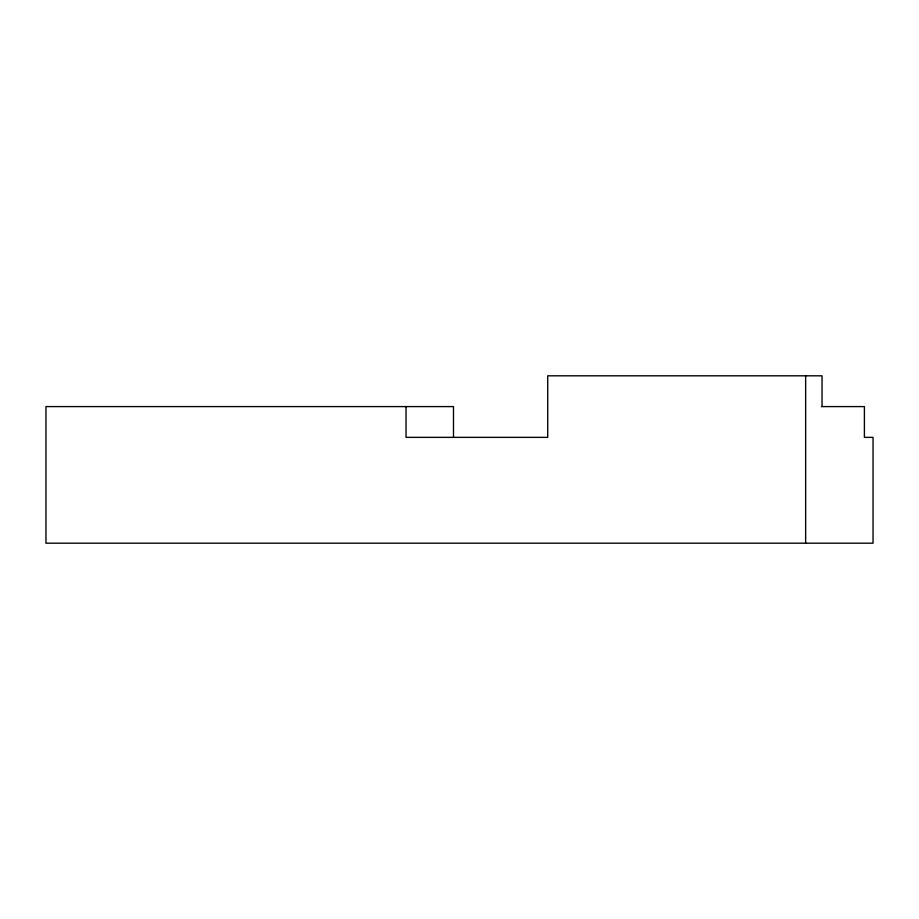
<?xml version="1.0" encoding="UTF-8"?>
<svg xmlns="http://www.w3.org/2000/svg" width="919" height="919" viewBox="0 0 919 919"><rect width="100%" height="100%" fill="white"/><g stroke="black" fill="none" stroke-linecap="round" stroke-linejoin="round"><path stroke-width="1.38" d="M821.414 406.589L864.4 406.589L864.4 437.364L873.05 437.364L873.05 543.186L45.95 543.186L45.95 406.589L453.492 406.589L453.492 437.364M822.045 406.589L822.045 375.814L547.724 375.814L547.724 437.364L406.026 437.364L406.026 406.589M805.641 375.814L805.641 543.186"/></g></svg>
